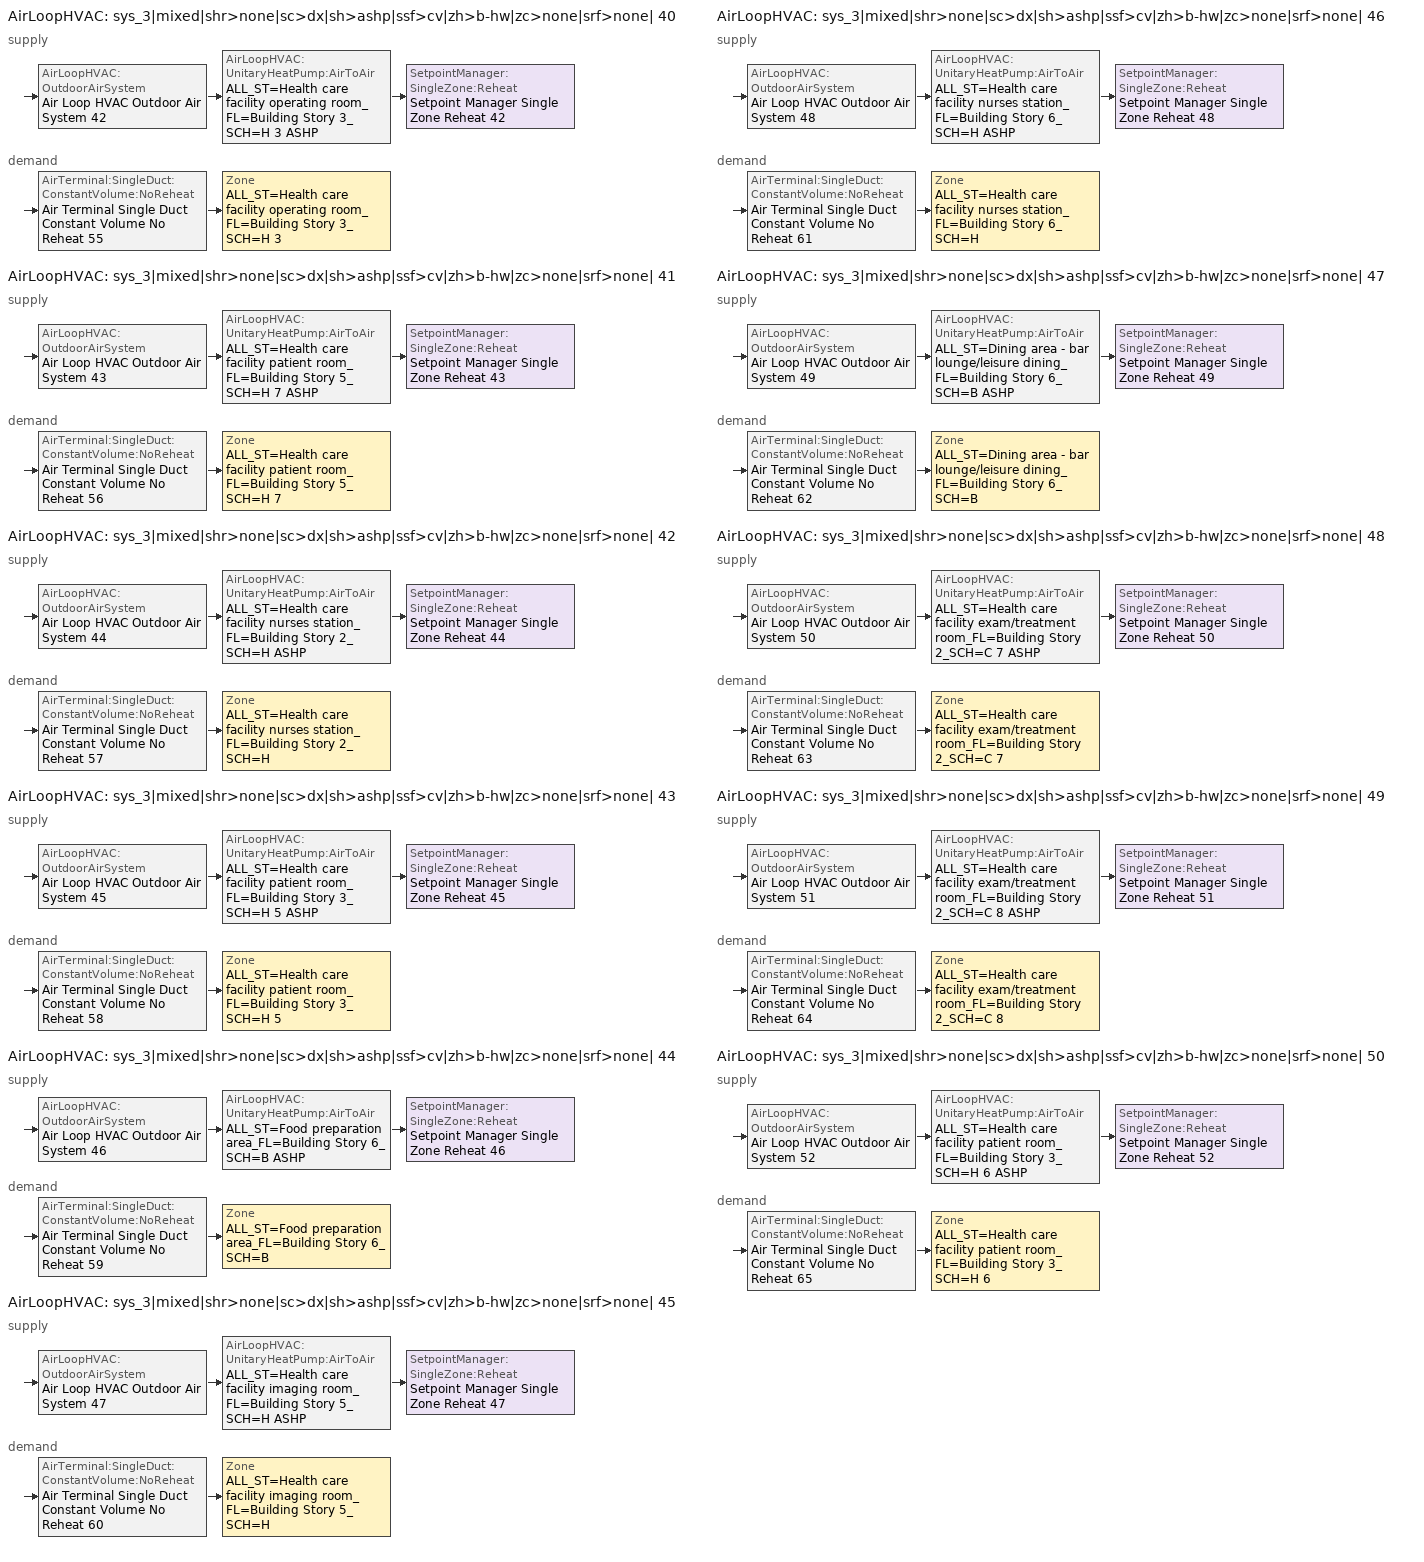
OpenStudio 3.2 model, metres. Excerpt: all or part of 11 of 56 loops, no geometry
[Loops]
AirLoopHVAC 'sys_3|mixed|shr>none|sc>dx|sh>ashp|ssf>cv|zh>b-hw|zc>none|srf>none| 40'
 supply: AirLoopHVAC:OutdoorAirSystem 'Air Loop HVAC Outdoor Air System 42' > AirLoopHVAC:UnitaryHeatPump:AirToAir 'ALL_ST=Health care facility operating room_FL=Building Story 3_SCH=H 3 ASHP' > SetpointManager:SingleZone:Reheat 'Setpoint Manager Single Zone Reheat 42'
 demand: AirTerminal:SingleDuct:ConstantVolume:NoReheat 'Air Terminal Single Duct Constant Volume No Reheat 55' > Zone 'ALL_ST=Health care facility operating room_FL=Building Story 3_SCH=H 3'
AirLoopHVAC 'sys_3|mixed|shr>none|sc>dx|sh>ashp|ssf>cv|zh>b-hw|zc>none|srf>none| 41'
 supply: AirLoopHVAC:OutdoorAirSystem 'Air Loop HVAC Outdoor Air System 43' > AirLoopHVAC:UnitaryHeatPump:AirToAir 'ALL_ST=Health care facility patient room_FL=Building Story 5_SCH=H 7 ASHP' > SetpointManager:SingleZone:Reheat 'Setpoint Manager Single Zone Reheat 43'
 demand: AirTerminal:SingleDuct:ConstantVolume:NoReheat 'Air Terminal Single Duct Constant Volume No Reheat 56' > Zone 'ALL_ST=Health care facility patient room_FL=Building Story 5_SCH=H 7'
AirLoopHVAC 'sys_3|mixed|shr>none|sc>dx|sh>ashp|ssf>cv|zh>b-hw|zc>none|srf>none| 42'
 supply: AirLoopHVAC:OutdoorAirSystem 'Air Loop HVAC Outdoor Air System 44' > AirLoopHVAC:UnitaryHeatPump:AirToAir 'ALL_ST=Health care facility nurses station_FL=Building Story 2_SCH=H ASHP' > SetpointManager:SingleZone:Reheat 'Setpoint Manager Single Zone Reheat 44'
 demand: AirTerminal:SingleDuct:ConstantVolume:NoReheat 'Air Terminal Single Duct Constant Volume No Reheat 57' > Zone 'ALL_ST=Health care facility nurses station_FL=Building Story 2_SCH=H'
AirLoopHVAC 'sys_3|mixed|shr>none|sc>dx|sh>ashp|ssf>cv|zh>b-hw|zc>none|srf>none| 43'
 supply: AirLoopHVAC:OutdoorAirSystem 'Air Loop HVAC Outdoor Air System 45' > AirLoopHVAC:UnitaryHeatPump:AirToAir 'ALL_ST=Health care facility patient room_FL=Building Story 3_SCH=H 5 ASHP' > SetpointManager:SingleZone:Reheat 'Setpoint Manager Single Zone Reheat 45'
 demand: AirTerminal:SingleDuct:ConstantVolume:NoReheat 'Air Terminal Single Duct Constant Volume No Reheat 58' > Zone 'ALL_ST=Health care facility patient room_FL=Building Story 3_SCH=H 5'
AirLoopHVAC 'sys_3|mixed|shr>none|sc>dx|sh>ashp|ssf>cv|zh>b-hw|zc>none|srf>none| 44'
 supply: AirLoopHVAC:OutdoorAirSystem 'Air Loop HVAC Outdoor Air System 46' > AirLoopHVAC:UnitaryHeatPump:AirToAir 'ALL_ST=Food preparation area_FL=Building Story 6_SCH=B ASHP' > SetpointManager:SingleZone:Reheat 'Setpoint Manager Single Zone Reheat 46'
 demand: AirTerminal:SingleDuct:ConstantVolume:NoReheat 'Air Terminal Single Duct Constant Volume No Reheat 59' > Zone 'ALL_ST=Food preparation area_FL=Building Story 6_SCH=B'
AirLoopHVAC 'sys_3|mixed|shr>none|sc>dx|sh>ashp|ssf>cv|zh>b-hw|zc>none|srf>none| 45'
 supply: AirLoopHVAC:OutdoorAirSystem 'Air Loop HVAC Outdoor Air System 47' > AirLoopHVAC:UnitaryHeatPump:AirToAir 'ALL_ST=Health care facility imaging room_FL=Building Story 5_SCH=H ASHP' > SetpointManager:SingleZone:Reheat 'Setpoint Manager Single Zone Reheat 47'
 demand: AirTerminal:SingleDuct:ConstantVolume:NoReheat 'Air Terminal Single Duct Constant Volume No Reheat 60' > Zone 'ALL_ST=Health care facility imaging room_FL=Building Story 5_SCH=H'
AirLoopHVAC 'sys_3|mixed|shr>none|sc>dx|sh>ashp|ssf>cv|zh>b-hw|zc>none|srf>none| 46'
 supply: AirLoopHVAC:OutdoorAirSystem 'Air Loop HVAC Outdoor Air System 48' > AirLoopHVAC:UnitaryHeatPump:AirToAir 'ALL_ST=Health care facility nurses station_FL=Building Story 6_SCH=H ASHP' > SetpointManager:SingleZone:Reheat 'Setpoint Manager Single Zone Reheat 48'
 demand: AirTerminal:SingleDuct:ConstantVolume:NoReheat 'Air Terminal Single Duct Constant Volume No Reheat 61' > Zone 'ALL_ST=Health care facility nurses station_FL=Building Story 6_SCH=H'
AirLoopHVAC 'sys_3|mixed|shr>none|sc>dx|sh>ashp|ssf>cv|zh>b-hw|zc>none|srf>none| 47'
 supply: AirLoopHVAC:OutdoorAirSystem 'Air Loop HVAC Outdoor Air System 49' > AirLoopHVAC:UnitaryHeatPump:AirToAir 'ALL_ST=Dining area - bar lounge/leisure dining_FL=Building Story 6_SCH=B ASHP' > SetpointManager:SingleZone:Reheat 'Setpoint Manager Single Zone Reheat 49'
 demand: AirTerminal:SingleDuct:ConstantVolume:NoReheat 'Air Terminal Single Duct Constant Volume No Reheat 62' > Zone 'ALL_ST=Dining area - bar lounge/leisure dining_FL=Building Story 6_SCH=B'
AirLoopHVAC 'sys_3|mixed|shr>none|sc>dx|sh>ashp|ssf>cv|zh>b-hw|zc>none|srf>none| 48'
 supply: AirLoopHVAC:OutdoorAirSystem 'Air Loop HVAC Outdoor Air System 50' > AirLoopHVAC:UnitaryHeatPump:AirToAir 'ALL_ST=Health care facility exam/treatment room_FL=Building Story 2_SCH=C 7 ASHP' > SetpointManager:SingleZone:Reheat 'Setpoint Manager Single Zone Reheat 50'
 demand: AirTerminal:SingleDuct:ConstantVolume:NoReheat 'Air Terminal Single Duct Constant Volume No Reheat 63' > Zone 'ALL_ST=Health care facility exam/treatment room_FL=Building Story 2_SCH=C 7'
AirLoopHVAC 'sys_3|mixed|shr>none|sc>dx|sh>ashp|ssf>cv|zh>b-hw|zc>none|srf>none| 49'
 supply: AirLoopHVAC:OutdoorAirSystem 'Air Loop HVAC Outdoor Air System 51' > AirLoopHVAC:UnitaryHeatPump:AirToAir 'ALL_ST=Health care facility exam/treatment room_FL=Building Story 2_SCH=C 8 ASHP' > SetpointManager:SingleZone:Reheat 'Setpoint Manager Single Zone Reheat 51'
 demand: AirTerminal:SingleDuct:ConstantVolume:NoReheat 'Air Terminal Single Duct Constant Volume No Reheat 64' > Zone 'ALL_ST=Health care facility exam/treatment room_FL=Building Story 2_SCH=C 8'
AirLoopHVAC 'sys_3|mixed|shr>none|sc>dx|sh>ashp|ssf>cv|zh>b-hw|zc>none|srf>none| 50'
 supply: AirLoopHVAC:OutdoorAirSystem 'Air Loop HVAC Outdoor Air System 52' > AirLoopHVAC:UnitaryHeatPump:AirToAir 'ALL_ST=Health care facility patient room_FL=Building Story 3_SCH=H 6 ASHP' > SetpointManager:SingleZone:Reheat 'Setpoint Manager Single Zone Reheat 52'
 demand: AirTerminal:SingleDuct:ConstantVolume:NoReheat 'Air Terminal Single Duct Constant Volume No Reheat 65' > Zone 'ALL_ST=Health care facility patient room_FL=Building Story 3_SCH=H 6'
[Sizing:Zone] Zone Cooling Design Supply Air Temperature Input Method=TemperatureDifference; Zone Cooling Design Supply Air Temperature {C}=14; Zone Cooling Design Supply Air Temperature Difference {deltaC}=11; Zone Heating Design Supply Air Temperature Input Method=TemperatureDifference; Zone Heating Design Supply Air Temperature {C}=40; Zone Heating Design Supply Air Temperature Difference {deltaC}=21; Zone Cooling Design Supply Air Humidity Ratio {kg-H2O/kg-air}=0.0085; Zone Heating Design Supply Air Humidity Ratio {kg-H2O/kg-air}=0.008; Zone Heating Sizing Factor=1.3; Zone Cooling Sizing Factor=1; Cooling Design Air Flow Method=DesignDay; Heating Design Air Flow Method=DesignDay; Account for Dedicated Outdoor Air System=No; Dedicated Outdoor Air System Control Strategy=NeutralSupplyAir; Dedicated Outdoor Air Low Setpoint Temperature for Design {C}=autosize; Dedicated Outdoor Air High Setpoint Temperature for Design {C}=autosize
ALL_ST=Health care facility operating room_FL=Building Story 3_SCH=H 3; ALL_ST=Health care facility patient room_FL=Building Story 5_SCH=H 7; ALL_ST=Health care facility nurses station_FL=Building Story 2_SCH=H; ALL_ST=Health care facility patient room_FL=Building Story 3_SCH=H 5; ALL_ST=Food preparation area_FL=Building Story 6_SCH=B; ALL_ST=Health care facility imaging room_FL=Building Story 5_SCH=H; ALL_ST=Health care facility nurses station_FL=Building Story 6_SCH=H; ALL_ST=Dining area - bar lounge/leisure dining_FL=Building Story 6_SCH=B; ALL_ST=Health care facility exam/treatment room_FL=Building Story 2_SCH=C 7; ALL_ST=Health care facility exam/treatment room_FL=Building Story 2_SCH=C 8; ALL_ST=Health care facility patient room_FL=Building Story 3_SCH=H 6
[Zone equipment]
ALL_ST=Health care facility operating room_FL=Building Story 3_SCH=H 3: Zone HVAC Baseboard Convective Water 55, Air Terminal Single Duct Constant Volume No Reheat 55
ALL_ST=Health care facility patient room_FL=Building Story 5_SCH=H 7: Zone HVAC Baseboard Convective Water 56, Air Terminal Single Duct Constant Volume No Reheat 56
ALL_ST=Health care facility nurses station_FL=Building Story 2_SCH=H: Zone HVAC Baseboard Convective Water 57, Air Terminal Single Duct Constant Volume No Reheat 57
ALL_ST=Health care facility patient room_FL=Building Story 3_SCH=H 5: Zone HVAC Baseboard Convective Water 58, Air Terminal Single Duct Constant Volume No Reheat 58
ALL_ST=Food preparation area_FL=Building Story 6_SCH=B: Zone HVAC Baseboard Convective Water 59, Air Terminal Single Duct Constant Volume No Reheat 59
ALL_ST=Health care facility imaging room_FL=Building Story 5_SCH=H: Zone HVAC Baseboard Convective Water 60, Air Terminal Single Duct Constant Volume No Reheat 60
ALL_ST=Health care facility nurses station_FL=Building Story 6_SCH=H: Zone HVAC Baseboard Convective Water 61, Air Terminal Single Duct Constant Volume No Reheat 61
ALL_ST=Dining area - bar lounge/leisure dining_FL=Building Story 6_SCH=B: Zone HVAC Baseboard Convective Water 62, Air Terminal Single Duct Constant Volume No Reheat 62
ALL_ST=Health care facility exam/treatment room_FL=Building Story 2_SCH=C 7: Zone HVAC Baseboard Convective Water 63, Air Terminal Single Duct Constant Volume No Reheat 63
ALL_ST=Health care facility exam/treatment room_FL=Building Story 2_SCH=C 8: Zone HVAC Baseboard Convective Water 64, Air Terminal Single Duct Constant Volume No Reheat 64
ALL_ST=Health care facility patient room_FL=Building Story 3_SCH=H 6: Zone HVAC Baseboard Convective Water 65, Air Terminal Single Duct Constant Volume No Reheat 65
[AirLoopHVAC] Design Supply Air Flow Rate {m3/s}=autosize; Design Return Air Flow Fraction of Supply Air Flow=1
Name | Availability Schedule
sys_3|mixed|shr>none|sc>dx|sh>ashp|ssf>cv|zh>b-hw|zc>none|srf>none| 40 | sys_3|mixed|shr>none|sc>dx|sh>ashp|ssf>cv|zh>b-hw|zc>none|srf>none| 40 Occ Sch
sys_3|mixed|shr>none|sc>dx|sh>ashp|ssf>cv|zh>b-hw|zc>none|srf>none| 41 | sys_3|mixed|shr>none|sc>dx|sh>ashp|ssf>cv|zh>b-hw|zc>none|srf>none| 41 Occ Sch
sys_3|mixed|shr>none|sc>dx|sh>ashp|ssf>cv|zh>b-hw|zc>none|srf>none| 42 | sys_3|mixed|shr>none|sc>dx|sh>ashp|ssf>cv|zh>b-hw|zc>none|srf>none| 42 Occ Sch
sys_3|mixed|shr>none|sc>dx|sh>ashp|ssf>cv|zh>b-hw|zc>none|srf>none| 43 | sys_3|mixed|shr>none|sc>dx|sh>ashp|ssf>cv|zh>b-hw|zc>none|srf>none| 43 Occ Sch
sys_3|mixed|shr>none|sc>dx|sh>ashp|ssf>cv|zh>b-hw|zc>none|srf>none| 44 | sys_3|mixed|shr>none|sc>dx|sh>ashp|ssf>cv|zh>b-hw|zc>none|srf>none| 44 Occ Sch
sys_3|mixed|shr>none|sc>dx|sh>ashp|ssf>cv|zh>b-hw|zc>none|srf>none| 45 | sys_3|mixed|shr>none|sc>dx|sh>ashp|ssf>cv|zh>b-hw|zc>none|srf>none| 45 Occ Sch
sys_3|mixed|shr>none|sc>dx|sh>ashp|ssf>cv|zh>b-hw|zc>none|srf>none| 46 | sys_3|mixed|shr>none|sc>dx|sh>ashp|ssf>cv|zh>b-hw|zc>none|srf>none| 46 Occ Sch
sys_3|mixed|shr>none|sc>dx|sh>ashp|ssf>cv|zh>b-hw|zc>none|srf>none| 47 | sys_3|mixed|shr>none|sc>dx|sh>ashp|ssf>cv|zh>b-hw|zc>none|srf>none| 47 Occ Sch
sys_3|mixed|shr>none|sc>dx|sh>ashp|ssf>cv|zh>b-hw|zc>none|srf>none| 48 | sys_3|mixed|shr>none|sc>dx|sh>ashp|ssf>cv|zh>b-hw|zc>none|srf>none| 48 Occ Sch
sys_3|mixed|shr>none|sc>dx|sh>ashp|ssf>cv|zh>b-hw|zc>none|srf>none| 49 | sys_3|mixed|shr>none|sc>dx|sh>ashp|ssf>cv|zh>b-hw|zc>none|srf>none| 49 Occ Sch
sys_3|mixed|shr>none|sc>dx|sh>ashp|ssf>cv|zh>b-hw|zc>none|srf>none| 50 | sys_3|mixed|shr>none|sc>dx|sh>ashp|ssf>cv|zh>b-hw|zc>none|srf>none| 50 Occ Sch
[Sizing:System] Type of Load to Size On=Sensible; Design Outdoor Air Flow Rate {m3/s}=Autosize; Central Heating Maximum System Air Flow Ratio=1; Preheat Design Temperature {C}=7; Preheat Design Humidity Ratio {kg-H2O/kg-Air}=0.008; Precool Design Temperature {C}=13; Precool Design Humidity Ratio {kg-H2O/kg-Air}=0.008; Central Cooling Design Supply Air Temperature {C}=13; Central Heating Design Supply Air Temperature {C}=43; Sizing Option=NonCoincident; 100% Outdoor Air in Cooling=No; 100% Outdoor Air in Heating=No; Central Cooling Design Supply Air Humidity Ratio {kg-H2O/kg-Air}=0.0085; Central Heating Design Supply Air Humidity Ratio {kg-H2O/kg-Air}=0.008; Cooling Design Air Flow Method=DesignDay; Cooling Design Air Flow Rate {m3/s}=0; Heating Design Air Flow Method=DesignDay; Heating Design Air Flow Rate {m3/s}=0; System Outdoor Air Method=ZoneSum; Zone Maximum Outdoor Air Fraction=1; Cooling Supply Air Flow Rate Per Floor Area {m3/s-m2}=0.00996765; Cooling Fraction of Autosized Cooling Supply Air Flow Rate=1; Cooling Supply Air Flow Rate Per Unit Cooling Capacity {m3/s-W}=3.94755e-05; Heating Supply Air Flow Rate Per Floor Area {m3/s-m2}=0.00996765; Heating Fraction of Autosized Heating Supply Air Flow Rate=1; Heating Fraction of Autosized Cooling Supply Air Flow Rate=1; Heating Supply Air Flow Rate Per Unit Heating Capacity {m3/s-W}=3.15882e-05; Cooling Design Capacity Method=CoolingDesignCapacity; Cooling Design Capacity {W}=autosize; Cooling Design Capacity Per Floor Area {W/m2}=234.7; Fraction of Autosized Cooling Design Capacity=1; Heating Design Capacity Method=HeatingDesignCapacity; Heating Design Capacity {W}=autosize; Heating Design Capacity Per Floor Area {W/m2}=157; Fraction of Autosized Heating Design Capacity=1; Central Cooling Capacity Control Method=OnOff
sys_3|mixed|shr>none|sc>dx|sh>ashp|ssf>cv|zh>b-hw|zc>none|srf>none| 40; sys_3|mixed|shr>none|sc>dx|sh>ashp|ssf>cv|zh>b-hw|zc>none|srf>none| 41; sys_3|mixed|shr>none|sc>dx|sh>ashp|ssf>cv|zh>b-hw|zc>none|srf>none| 42; sys_3|mixed|shr>none|sc>dx|sh>ashp|ssf>cv|zh>b-hw|zc>none|srf>none| 43; sys_3|mixed|shr>none|sc>dx|sh>ashp|ssf>cv|zh>b-hw|zc>none|srf>none| 44; sys_3|mixed|shr>none|sc>dx|sh>ashp|ssf>cv|zh>b-hw|zc>none|srf>none| 45; sys_3|mixed|shr>none|sc>dx|sh>ashp|ssf>cv|zh>b-hw|zc>none|srf>none| 46; sys_3|mixed|shr>none|sc>dx|sh>ashp|ssf>cv|zh>b-hw|zc>none|srf>none| 47; sys_3|mixed|shr>none|sc>dx|sh>ashp|ssf>cv|zh>b-hw|zc>none|srf>none| 48; sys_3|mixed|shr>none|sc>dx|sh>ashp|ssf>cv|zh>b-hw|zc>none|srf>none| 49; sys_3|mixed|shr>none|sc>dx|sh>ashp|ssf>cv|zh>b-hw|zc>none|srf>none| 50
[Fan:OnOff] Availability Schedule=Always On Discrete; Fan Total Efficiency=0.39975; Maximum Flow Rate {m3/s}=autosize; Motor Efficiency=0.615; Motor In Airstream Fraction=1
Name | Pressure Rise {Pa} | Fan Power Ratio Function of Speed Ratio Curve | Fan Efficiency Ratio Function of Speed Ratio Curve
Fan On Off 42 | 622.722 | Fan On Off Power Curve 41 | Fan On Off Efficiency Curve 41
Fan On Off 43 | 622.722 | Fan On Off Power Curve 42 | Fan On Off Efficiency Curve 42
Fan On Off 44 | 1110.94 | Fan On Off Power Curve 43 | Fan On Off Efficiency Curve 43
Fan On Off 45 | 622.722 | Fan On Off Power Curve 44 | Fan On Off Efficiency Curve 44
Fan On Off 46 | 1110.94 | Fan On Off Power Curve 45 | Fan On Off Efficiency Curve 45
Fan On Off 47 | 622.722 | Fan On Off Power Curve 46 | Fan On Off Efficiency Curve 46
Fan On Off 48 | 1110.94 | Fan On Off Power Curve 47 | Fan On Off Efficiency Curve 47
Fan On Off 49 | 1018.77 | Fan On Off Power Curve 48 | Fan On Off Efficiency Curve 48
Fan On Off 50 | 622.722 | Fan On Off Power Curve 49 | Fan On Off Efficiency Curve 49
Fan On Off 51 | 622.722 | Fan On Off Power Curve 50 | Fan On Off Efficiency Curve 50
Fan On Off 52 | 622.722 | Fan On Off Power Curve 51 | Fan On Off Efficiency Curve 51
[Coil:Cooling:DX:SingleSpeed] Availability Schedule=Always On Discrete; Rated Total Cooling Capacity {W}=autosize; Rated Sensible Heat Ratio=autosize; Rated Air Flow Rate {m3/s}=autosize; Rated Evaporator Fan Power Per Volume Flow Rate {W/(m3/s)}=773.3; Total Cooling Capacity Function of Temperature Curve=DXCOOL-NECB2011-REF-CAPFT; Total Cooling Capacity Function of Flow Fraction Curve=DXCOOL-NECB2011-REF-CAPFFLOW; Energy Input Ratio Function of Temperature Curve=DXCOOL-NECB2011-REF-COOLEIRFT; Energy Input Ratio Function of Flow Fraction Curve=DXCOOL-NECB2011-REF-COOLEIRFFLOW; Part Load Fraction Correlation Curve=DXCOOL-NECB2011-REF-COOLPLFFPLR; Minimum Outdoor Dry-Bulb Temperature for Compressor Operation {C}=-25; Condenser Type=AirCooled; Evaporative Condenser Effectiveness=0; Evaporative Condenser Air Flow Rate {m3/s}=Autosize; Evaporative Condenser Pump Rated Power Consumption {W}=Autosize; Crankcase Heater Capacity {W}=0; Maximum Outdoor Dry-Bulb Temperature for Crankcase Heater Operation {C}=0; Basin Heater Capacity {W/K}=0; Basin Heater Setpoint Temperature {C}=10
Name | Rated COP {W/W}
CoilCoolingDXSingleSpeed_dx 41 39kBtu/hr 10.0EER; CoilCoolingDXSingleSpeed_dx 42 16kBtu/hr 10.0EER; CoilCoolingDXSingleSpeed_dx 44 4kBtu/hr 10.0EER; CoilCoolingDXSingleSpeed_dx 49 29kBtu/hr 10.0EER; CoilCoolingDXSingleSpeed_dx 50 12kBtu/hr 10.0EER; CoilCoolingDXSingleSpeed_dx 51 11kBtu/hr 10.0EER | 3.46588
CoilCoolingDXSingleSpeed_dx 43 319kBtu/hr 9.3EER; CoilCoolingDXSingleSpeed_dx 47 273kBtu/hr 9.3EER; CoilCoolingDXSingleSpeed_dx 48 600kBtu/hr 9.3EER | 3.23281
CoilCoolingDXSingleSpeed_dx 45 225kBtu/hr 10.4EER | 3.59906
CoilCoolingDXSingleSpeed_dx 46 70kBtu/hr 10.8EER | 3.73224
[Coil:Heating:DX:SingleSpeed] Availability Schedule=Always On Discrete; Rated Air Flow Rate {m3/s}=Autosize; Rated Supply Fan Power Per Volume Flow Rate {W/(m3/s)}=773.3; Total Heating Capacity Function of Temperature Curve=DXHEAT-NECB2011-REF-CAPFT; Total Heating Capacity Function of Flow Fraction Curve=DXHEAT-NECB2011-REF-CAPFFLOW; Energy Input Ratio Function of Temperature Curve=DXHEAT-NECB2011-REF-EIRFT; Energy Input Ratio Function of Flow Fraction Curve=DXHEAT-NECB2011-REF-EIRFFLOW; Part Load Fraction Correlation Curve=DXHEAT-NECB2011-REF-PLFFPLR; Minimum Outdoor Dry-Bulb Temperature for Compressor Operation {C}=-10; Defrost Strategy=Resistive; Defrost Control=Timed; Defrost Time Period Fraction=0.166667; Resistive Defrost Heater Capacity {W}=2000
Name | Rated Total Heating Capacity {W} | Rated COP {W/W}
CoilHeatingDXSingleSpeed_dx 41 28 Clg kBtu/hr 3.1COPH | 8293.69 | 3.30518
CoilHeatingDXSingleSpeed_dx 42 11 Clg kBtu/hr 3.1COPH | 3332.06 | 3.29742
CoilHeatingDXSingleSpeed_dx 43 231 Clg kBtu/hr 3.2COPH | 67741.8 | 3.50787
CoilHeatingDXSingleSpeed_dx 44 3 Clg kBtu/hr 3.1COPH | 863.17 | 3.29355
CoilHeatingDXSingleSpeed_dx 45 163 Clg kBtu/hr 3.2COPH | 47695.2 | 3.47547
CoilHeatingDXSingleSpeed_dx 46 51 Clg kBtu/hr 3.1COPH | 14855.7 | 3.31546
CoilHeatingDXSingleSpeed_dx 47 198 Clg kBtu/hr 3.2COPH | 58055.9 | 3.49222
CoilHeatingDXSingleSpeed_dx 48 434 Clg kBtu/hr 3.2COPH | 127334 | 3.60417
CoilHeatingDXSingleSpeed_dx 49 21 Clg kBtu/hr 3.1COPH | 6172.78 | 3.30186
CoilHeatingDXSingleSpeed_dx 50 9 Clg kBtu/hr 3.1COPH | 2633.95 | 3.29632
CoilHeatingDXSingleSpeed_dx 51 8 Clg kBtu/hr 3.1COPH | 2375.11 | 3.29592
[Controller:OutdoorAir] Minimum Outdoor Air Flow Rate {m3/s}=autosize; Maximum Outdoor Air Flow Rate {m3/s}=Autosize; Economizer Control Action Type=ModulateFlow; Lockout Type=NoLockout; Minimum Limit Type=FixedMinimum; High Humidity Control=No; Heat Recovery Bypass Control Type=BypassWhenWithinEconomizerLimits
Name | Economizer Control Type | Economizer Maximum Limit Dry-Bulb Temperature {C} | Economizer Maximum Limit Enthalpy {J/kg} | Economizer Minimum Limit Dry-Bulb Temperature {C} | Minimum Outdoor Air Schedule | Controller Mechanical Ventilation
Controller Outdoor Air 42 | NoEconomizer | 28 | 64000 | -100 | sys_3|mixed|shr>none|sc>dx|sh>ashp|ssf>cv|zh>b-hw|zc>none|srf>none| 40 Occ Sch | Controller Mechanical Ventilation 42
Controller Outdoor Air 43 | NoEconomizer | 28 | 64000 | -100 | sys_3|mixed|shr>none|sc>dx|sh>ashp|ssf>cv|zh>b-hw|zc>none|srf>none| 41 Occ Sch | Controller Mechanical Ventilation 43
Controller Outdoor Air 44 | DifferentialEnthalpy |  |  |  | sys_3|mixed|shr>none|sc>dx|sh>ashp|ssf>cv|zh>b-hw|zc>none|srf>none| 42 Occ Sch | Controller Mechanical Ventilation 44
Controller Outdoor Air 45 | NoEconomizer | 28 | 64000 | -100 | sys_3|mixed|shr>none|sc>dx|sh>ashp|ssf>cv|zh>b-hw|zc>none|srf>none| 43 Occ Sch | Controller Mechanical Ventilation 45
Controller Outdoor Air 46 | DifferentialEnthalpy |  |  |  | sys_3|mixed|shr>none|sc>dx|sh>ashp|ssf>cv|zh>b-hw|zc>none|srf>none| 44 Occ Sch | Controller Mechanical Ventilation 46
Controller Outdoor Air 47 | DifferentialEnthalpy |  |  |  | sys_3|mixed|shr>none|sc>dx|sh>ashp|ssf>cv|zh>b-hw|zc>none|srf>none| 45 Occ Sch | Controller Mechanical Ventilation 47
Controller Outdoor Air 48 | DifferentialEnthalpy |  |  |  | sys_3|mixed|shr>none|sc>dx|sh>ashp|ssf>cv|zh>b-hw|zc>none|srf>none| 46 Occ Sch | Controller Mechanical Ventilation 48
Controller Outdoor Air 49 | DifferentialEnthalpy |  |  |  | sys_3|mixed|shr>none|sc>dx|sh>ashp|ssf>cv|zh>b-hw|zc>none|srf>none| 47 Occ Sch | Controller Mechanical Ventilation 49
Controller Outdoor Air 50 | NoEconomizer | 28 | 64000 | -100 | sys_3|mixed|shr>none|sc>dx|sh>ashp|ssf>cv|zh>b-hw|zc>none|srf>none| 48 Occ Sch | Controller Mechanical Ventilation 50
Controller Outdoor Air 51 | NoEconomizer | 28 | 64000 | -100 | sys_3|mixed|shr>none|sc>dx|sh>ashp|ssf>cv|zh>b-hw|zc>none|srf>none| 49 Occ Sch | Controller Mechanical Ventilation 51
Controller Outdoor Air 52 | NoEconomizer | 28 | 64000 | -100 | sys_3|mixed|shr>none|sc>dx|sh>ashp|ssf>cv|zh>b-hw|zc>none|srf>none| 50 Occ Sch | Controller Mechanical Ventilation 52
[Controller:MechanicalVentilation] Availability Schedule=Always On Discrete; System Outdoor Air Method=ZoneSum
Controller Mechanical Ventilation 42; Controller Mechanical Ventilation 43; Controller Mechanical Ventilation 44; Controller Mechanical Ventilation 45; Controller Mechanical Ventilation 46; Controller Mechanical Ventilation 47; Controller Mechanical Ventilation 48; Controller Mechanical Ventilation 49; Controller Mechanical Ventilation 50; Controller Mechanical Ventilation 51; Controller Mechanical Ventilation 52
[AirLoopHVAC:OutdoorAirSystem]
Name | Controller
Air Loop HVAC Outdoor Air System 42 | Controller Outdoor Air 42
Air Loop HVAC Outdoor Air System 43 | Controller Outdoor Air 43
Air Loop HVAC Outdoor Air System 44 | Controller Outdoor Air 44
Air Loop HVAC Outdoor Air System 45 | Controller Outdoor Air 45
Air Loop HVAC Outdoor Air System 46 | Controller Outdoor Air 46
Air Loop HVAC Outdoor Air System 47 | Controller Outdoor Air 47
Air Loop HVAC Outdoor Air System 48 | Controller Outdoor Air 48
Air Loop HVAC Outdoor Air System 49 | Controller Outdoor Air 49
Air Loop HVAC Outdoor Air System 50 | Controller Outdoor Air 50
Air Loop HVAC Outdoor Air System 51 | Controller Outdoor Air 51
Air Loop HVAC Outdoor Air System 52 | Controller Outdoor Air 52
[Coil:Heating:Gas] Availability Schedule=Always On Discrete; Nominal Capacity {W}=AutoSize; Parasitic Electric Load {W}=0; Part Load Fraction Correlation Curve=FURNACE-EFFPLR-NECB2011; Parasitic Gas Load {W}=0
Name | Gas Burner Efficiency
Coil Heating Gas 42; Coil Heating Gas 43; Coil Heating Gas 45; Coil Heating Gas 50; Coil Heating Gas 51; Coil Heating Gas 52 | 0.924
Coil Heating Gas 44; Coil Heating Gas 46; Coil Heating Gas 47; Coil Heating Gas 48; Coil Heating Gas 49 | 0.81
[AirLoopHVAC:UnitaryHeatPump:AirToAir] Availability Schedule=Always On Discrete; Supply Air Flow Rate During Cooling Operation {m3/s}=Autosize; Supply Air Flow Rate During Heating Operation {m3/s}=Autosize; Maximum Supply Air Temperature from Supplemental Heater {C}=Autosize
Name | Controlling Zone or Thermostat Location | Supply Air Fan | Heating Coil | Cooling Coil | Supplemental Heating Coil | Supply Air Fan Operating Mode Schedule
ALL_ST=Health care facility operating room_FL=Building Story 3_SCH=H 3 ASHP | ALL_ST=Health care facility operating room_FL=Building Story 3_SCH=H 3 | Fan On Off 42 | CoilHeatingDXSingleSpeed_dx 41 28 Clg kBtu/hr 3.1COPH | CoilCoolingDXSingleSpeed_dx 41 39kBtu/hr 10.0EER | Coil Heating Gas 42 | sys_3|mixed|shr>none|sc>dx|sh>ashp|ssf>cv|zh>b-hw|zc>none|srf>none| 40 Occ Sch
ALL_ST=Health care facility patient room_FL=Building Story 5_SCH=H 7 ASHP | ALL_ST=Health care facility patient room_FL=Building Story 5_SCH=H 7 | Fan On Off 43 | CoilHeatingDXSingleSpeed_dx 42 11 Clg kBtu/hr 3.1COPH | CoilCoolingDXSingleSpeed_dx 42 16kBtu/hr 10.0EER | Coil Heating Gas 43 | sys_3|mixed|shr>none|sc>dx|sh>ashp|ssf>cv|zh>b-hw|zc>none|srf>none| 41 Occ Sch
ALL_ST=Health care facility nurses station_FL=Building Story 2_SCH=H ASHP | ALL_ST=Health care facility nurses station_FL=Building Story 2_SCH=H | Fan On Off 44 | CoilHeatingDXSingleSpeed_dx 43 231 Clg kBtu/hr 3.2COPH | CoilCoolingDXSingleSpeed_dx 43 319kBtu/hr 9.3EER | Coil Heating Gas 44 | sys_3|mixed|shr>none|sc>dx|sh>ashp|ssf>cv|zh>b-hw|zc>none|srf>none| 42 Occ Sch
ALL_ST=Health care facility patient room_FL=Building Story 3_SCH=H 5 ASHP | ALL_ST=Health care facility patient room_FL=Building Story 3_SCH=H 5 | Fan On Off 45 | CoilHeatingDXSingleSpeed_dx 44 3 Clg kBtu/hr 3.1COPH | CoilCoolingDXSingleSpeed_dx 44 4kBtu/hr 10.0EER | Coil Heating Gas 45 | sys_3|mixed|shr>none|sc>dx|sh>ashp|ssf>cv|zh>b-hw|zc>none|srf>none| 43 Occ Sch
ALL_ST=Food preparation area_FL=Building Story 6_SCH=B ASHP | ALL_ST=Food preparation area_FL=Building Story 6_SCH=B | Fan On Off 46 | CoilHeatingDXSingleSpeed_dx 45 163 Clg kBtu/hr 3.2COPH | CoilCoolingDXSingleSpeed_dx 45 225kBtu/hr 10.4EER | Coil Heating Gas 46 | sys_3|mixed|shr>none|sc>dx|sh>ashp|ssf>cv|zh>b-hw|zc>none|srf>none| 44 Occ Sch
ALL_ST=Health care facility imaging room_FL=Building Story 5_SCH=H ASHP | ALL_ST=Health care facility imaging room_FL=Building Story 5_SCH=H | Fan On Off 47 | CoilHeatingDXSingleSpeed_dx 46 51 Clg kBtu/hr 3.1COPH | CoilCoolingDXSingleSpeed_dx 46 70kBtu/hr 10.8EER | Coil Heating Gas 47 | sys_3|mixed|shr>none|sc>dx|sh>ashp|ssf>cv|zh>b-hw|zc>none|srf>none| 45 Occ Sch
ALL_ST=Health care facility nurses station_FL=Building Story 6_SCH=H ASHP | ALL_ST=Health care facility nurses station_FL=Building Story 6_SCH=H | Fan On Off 48 | CoilHeatingDXSingleSpeed_dx 47 198 Clg kBtu/hr 3.2COPH | CoilCoolingDXSingleSpeed_dx 47 273kBtu/hr 9.3EER | Coil Heating Gas 48 | sys_3|mixed|shr>none|sc>dx|sh>ashp|ssf>cv|zh>b-hw|zc>none|srf>none| 46 Occ Sch
ALL_ST=Dining area - bar lounge/leisure dining_FL=Building Story 6_SCH=B ASHP | ALL_ST=Dining area - bar lounge/leisure dining_FL=Building Story 6_SCH=B | Fan On Off 49 | CoilHeatingDXSingleSpeed_dx 48 434 Clg kBtu/hr 3.2COPH | CoilCoolingDXSingleSpeed_dx 48 600kBtu/hr 9.3EER | Coil Heating Gas 49 | sys_3|mixed|shr>none|sc>dx|sh>ashp|ssf>cv|zh>b-hw|zc>none|srf>none| 47 Occ Sch
ALL_ST=Health care facility exam/treatment room_FL=Building Story 2_SCH=C 7 ASHP | ALL_ST=Health care facility exam/treatment room_FL=Building Story 2_SCH=C 7 | Fan On Off 50 | CoilHeatingDXSingleSpeed_dx 49 21 Clg kBtu/hr 3.1COPH | CoilCoolingDXSingleSpeed_dx 49 29kBtu/hr 10.0EER | Coil Heating Gas 50 | sys_3|mixed|shr>none|sc>dx|sh>ashp|ssf>cv|zh>b-hw|zc>none|srf>none| 48 Occ Sch
ALL_ST=Health care facility exam/treatment room_FL=Building Story 2_SCH=C 8 ASHP | ALL_ST=Health care facility exam/treatment room_FL=Building Story 2_SCH=C 8 | Fan On Off 51 | CoilHeatingDXSingleSpeed_dx 50 9 Clg kBtu/hr 3.1COPH | CoilCoolingDXSingleSpeed_dx 50 12kBtu/hr 10.0EER | Coil Heating Gas 51 | sys_3|mixed|shr>none|sc>dx|sh>ashp|ssf>cv|zh>b-hw|zc>none|srf>none| 49 Occ Sch
ALL_ST=Health care facility patient room_FL=Building Story 3_SCH=H 6 ASHP | ALL_ST=Health care facility patient room_FL=Building Story 3_SCH=H 6 | Fan On Off 52 | CoilHeatingDXSingleSpeed_dx 51 8 Clg kBtu/hr 3.1COPH | CoilCoolingDXSingleSpeed_dx 51 11kBtu/hr 10.0EER | Coil Heating Gas 52 | sys_3|mixed|shr>none|sc>dx|sh>ashp|ssf>cv|zh>b-hw|zc>none|srf>none| 50 Occ Sch
[SetpointManager:SingleZone:Reheat] Minimum Supply Air Temperature {C}=13; Maximum Supply Air Temperature {C}=43
Name | Control Zone
Setpoint Manager Single Zone Reheat 42 | ALL_ST=Health care facility operating room_FL=Building Story 3_SCH=H 3
Setpoint Manager Single Zone Reheat 43 | ALL_ST=Health care facility patient room_FL=Building Story 5_SCH=H 7
Setpoint Manager Single Zone Reheat 44 | ALL_ST=Health care facility nurses station_FL=Building Story 2_SCH=H
Setpoint Manager Single Zone Reheat 45 | ALL_ST=Health care facility patient room_FL=Building Story 3_SCH=H 5
Setpoint Manager Single Zone Reheat 46 | ALL_ST=Food preparation area_FL=Building Story 6_SCH=B
Setpoint Manager Single Zone Reheat 47 | ALL_ST=Health care facility imaging room_FL=Building Story 5_SCH=H
Setpoint Manager Single Zone Reheat 48 | ALL_ST=Health care facility nurses station_FL=Building Story 6_SCH=H
Setpoint Manager Single Zone Reheat 49 | ALL_ST=Dining area - bar lounge/leisure dining_FL=Building Story 6_SCH=B
Setpoint Manager Single Zone Reheat 50 | ALL_ST=Health care facility exam/treatment room_FL=Building Story 2_SCH=C 7
Setpoint Manager Single Zone Reheat 51 | ALL_ST=Health care facility exam/treatment room_FL=Building Story 2_SCH=C 8
Setpoint Manager Single Zone Reheat 52 | ALL_ST=Health care facility patient room_FL=Building Story 3_SCH=H 6
[AirTerminal:SingleDuct:ConstantVolume:NoReheat] Availability Schedule=Always On Discrete; Maximum Air Flow Rate {m3/s}=AutoSize
Air Terminal Single Duct Constant Volume No Reheat 55; Air Terminal Single Duct Constant Volume No Reheat 56; Air Terminal Single Duct Constant Volume No Reheat 57; Air Terminal Single Duct Constant Volume No Reheat 58; Air Terminal Single Duct Constant Volume No Reheat 59; Air Terminal Single Duct Constant Volume No Reheat 60; Air Terminal Single Duct Constant Volume No Reheat 61; Air Terminal Single Duct Constant Volume No Reheat 62; Air Terminal Single Duct Constant Volume No Reheat 63; Air Terminal Single Duct Constant Volume No Reheat 64; Air Terminal Single Duct Constant Volume No Reheat 65
[Schedule:Ruleset]
Name | Default Day Schedule | Summer Design Day Schedule | Winter Design Day Schedule
sys_3|mixed|shr>none|sc>dx|sh>ashp|ssf>cv|zh>b-hw|zc>none|srf>none| 40 Occ Sch | sys_3|mixed|shr>none|sc>dx|sh>ashp|ssf>cv|zh>b-hw|zc>none|srf>none| 40 Occ Sch Default | sys_3|mixed|shr>none|sc>dx|sh>ashp|ssf>cv|zh>b-hw|zc>none|srf>none| 40 Occ Sch Summer Design Day | sys_3|mixed|shr>none|sc>dx|sh>ashp|ssf>cv|zh>b-hw|zc>none|srf>none| 40 Occ Sch Winter Design Day
sys_3|mixed|shr>none|sc>dx|sh>ashp|ssf>cv|zh>b-hw|zc>none|srf>none| 41 Occ Sch | sys_3|mixed|shr>none|sc>dx|sh>ashp|ssf>cv|zh>b-hw|zc>none|srf>none| 41 Occ Sch Default | sys_3|mixed|shr>none|sc>dx|sh>ashp|ssf>cv|zh>b-hw|zc>none|srf>none| 41 Occ Sch Summer Design Day | sys_3|mixed|shr>none|sc>dx|sh>ashp|ssf>cv|zh>b-hw|zc>none|srf>none| 41 Occ Sch Winter Design Day
sys_3|mixed|shr>none|sc>dx|sh>ashp|ssf>cv|zh>b-hw|zc>none|srf>none| 42 Occ Sch | sys_3|mixed|shr>none|sc>dx|sh>ashp|ssf>cv|zh>b-hw|zc>none|srf>none| 42 Occ Sch Default | sys_3|mixed|shr>none|sc>dx|sh>ashp|ssf>cv|zh>b-hw|zc>none|srf>none| 42 Occ Sch Summer Design Day | sys_3|mixed|shr>none|sc>dx|sh>ashp|ssf>cv|zh>b-hw|zc>none|srf>none| 42 Occ Sch Winter Design Day
sys_3|mixed|shr>none|sc>dx|sh>ashp|ssf>cv|zh>b-hw|zc>none|srf>none| 43 Occ Sch | sys_3|mixed|shr>none|sc>dx|sh>ashp|ssf>cv|zh>b-hw|zc>none|srf>none| 43 Occ Sch Default | sys_3|mixed|shr>none|sc>dx|sh>ashp|ssf>cv|zh>b-hw|zc>none|srf>none| 43 Occ Sch Summer Design Day | sys_3|mixed|shr>none|sc>dx|sh>ashp|ssf>cv|zh>b-hw|zc>none|srf>none| 43 Occ Sch Winter Design Day
sys_3|mixed|shr>none|sc>dx|sh>ashp|ssf>cv|zh>b-hw|zc>none|srf>none| 44 Occ Sch | sys_3|mixed|shr>none|sc>dx|sh>ashp|ssf>cv|zh>b-hw|zc>none|srf>none| 44 Occ Sch Default | sys_3|mixed|shr>none|sc>dx|sh>ashp|ssf>cv|zh>b-hw|zc>none|srf>none| 44 Occ Sch Summer Design Day | sys_3|mixed|shr>none|sc>dx|sh>ashp|ssf>cv|zh>b-hw|zc>none|srf>none| 44 Occ Sch Winter Design Day
sys_3|mixed|shr>none|sc>dx|sh>ashp|ssf>cv|zh>b-hw|zc>none|srf>none| 45 Occ Sch | sys_3|mixed|shr>none|sc>dx|sh>ashp|ssf>cv|zh>b-hw|zc>none|srf>none| 45 Occ Sch Default | sys_3|mixed|shr>none|sc>dx|sh>ashp|ssf>cv|zh>b-hw|zc>none|srf>none| 45 Occ Sch Summer Design Day | sys_3|mixed|shr>none|sc>dx|sh>ashp|ssf>cv|zh>b-hw|zc>none|srf>none| 45 Occ Sch Winter Design Day
sys_3|mixed|shr>none|sc>dx|sh>ashp|ssf>cv|zh>b-hw|zc>none|srf>none| 46 Occ Sch | sys_3|mixed|shr>none|sc>dx|sh>ashp|ssf>cv|zh>b-hw|zc>none|srf>none| 46 Occ Sch Default | sys_3|mixed|shr>none|sc>dx|sh>ashp|ssf>cv|zh>b-hw|zc>none|srf>none| 46 Occ Sch Summer Design Day | sys_3|mixed|shr>none|sc>dx|sh>ashp|ssf>cv|zh>b-hw|zc>none|srf>none| 46 Occ Sch Winter Design Day
sys_3|mixed|shr>none|sc>dx|sh>ashp|ssf>cv|zh>b-hw|zc>none|srf>none| 47 Occ Sch | sys_3|mixed|shr>none|sc>dx|sh>ashp|ssf>cv|zh>b-hw|zc>none|srf>none| 47 Occ Sch Default | sys_3|mixed|shr>none|sc>dx|sh>ashp|ssf>cv|zh>b-hw|zc>none|srf>none| 47 Occ Sch Summer Design Day | sys_3|mixed|shr>none|sc>dx|sh>ashp|ssf>cv|zh>b-hw|zc>none|srf>none| 47 Occ Sch Winter Design Day
sys_3|mixed|shr>none|sc>dx|sh>ashp|ssf>cv|zh>b-hw|zc>none|srf>none| 48 Occ Sch | sys_3|mixed|shr>none|sc>dx|sh>ashp|ssf>cv|zh>b-hw|zc>none|srf>none| 48 Occ Sch Default | sys_3|mixed|shr>none|sc>dx|sh>ashp|ssf>cv|zh>b-hw|zc>none|srf>none| 48 Occ Sch Summer Design Day | sys_3|mixed|shr>none|sc>dx|sh>ashp|ssf>cv|zh>b-hw|zc>none|srf>none| 48 Occ Sch Winter Design Day
sys_3|mixed|shr>none|sc>dx|sh>ashp|ssf>cv|zh>b-hw|zc>none|srf>none| 49 Occ Sch | sys_3|mixed|shr>none|sc>dx|sh>ashp|ssf>cv|zh>b-hw|zc>none|srf>none| 49 Occ Sch Default | sys_3|mixed|shr>none|sc>dx|sh>ashp|ssf>cv|zh>b-hw|zc>none|srf>none| 49 Occ Sch Summer Design Day | sys_3|mixed|shr>none|sc>dx|sh>ashp|ssf>cv|zh>b-hw|zc>none|srf>none| 49 Occ Sch Winter Design Day
sys_3|mixed|shr>none|sc>dx|sh>ashp|ssf>cv|zh>b-hw|zc>none|srf>none| 50 Occ Sch | sys_3|mixed|shr>none|sc>dx|sh>ashp|ssf>cv|zh>b-hw|zc>none|srf>none| 50 Occ Sch Default | sys_3|mixed|shr>none|sc>dx|sh>ashp|ssf>cv|zh>b-hw|zc>none|srf>none| 50 Occ Sch Summer Design Day | sys_3|mixed|shr>none|sc>dx|sh>ashp|ssf>cv|zh>b-hw|zc>none|srf>none| 50 Occ Sch Winter Design Day
[Schedule:Day]
sys_3|mixed|shr>none|sc>dx|sh>ashp|ssf>cv|zh>b-hw|zc>none|srf>none| 40 Occ Sch Default; sys_3|mixed|shr>none|sc>dx|sh>ashp|ssf>cv|zh>b-hw|zc>none|srf>none| 40 Occ Sch Winter Design Day; sys_3|mixed|shr>none|sc>dx|sh>ashp|ssf>cv|zh>b-hw|zc>none|srf>none| 40 Occ Sch Summer Design Day; sys_3|mixed|shr>none|sc>dx|sh>ashp|ssf>cv|zh>b-hw|zc>none|srf>none| 41 Occ Sch Default; sys_3|mixed|shr>none|sc>dx|sh>ashp|ssf>cv|zh>b-hw|zc>none|srf>none| 41 Occ Sch Winter Design Day; sys_3|mixed|shr>none|sc>dx|sh>ashp|ssf>cv|zh>b-hw|zc>none|srf>none| 41 Occ Sch Summer Design Day; sys_3|mixed|shr>none|sc>dx|sh>ashp|ssf>cv|zh>b-hw|zc>none|srf>none| 42 Occ Sch Default; sys_3|mixed|shr>none|sc>dx|sh>ashp|ssf>cv|zh>b-hw|zc>none|srf>none| 42 Occ Sch Winter Design Day; sys_3|mixed|shr>none|sc>dx|sh>ashp|ssf>cv|zh>b-hw|zc>none|srf>none| 42 Occ Sch Summer Design Day; sys_3|mixed|shr>none|sc>dx|sh>ashp|ssf>cv|zh>b-hw|zc>none|srf>none| 43 Occ Sch Default; sys_3|mixed|shr>none|sc>dx|sh>ashp|ssf>cv|zh>b-hw|zc>none|srf>none| 43 Occ Sch Winter Design Day; sys_3|mixed|shr>none|sc>dx|sh>ashp|ssf>cv|zh>b-hw|zc>none|srf>none| 43 Occ Sch Summer Design Day; sys_3|mixed|shr>none|sc>dx|sh>ashp|ssf>cv|zh>b-hw|zc>none|srf>none| 44 Occ Sch Winter Design Day; sys_3|mixed|shr>none|sc>dx|sh>ashp|ssf>cv|zh>b-hw|zc>none|srf>none| 44 Occ Sch Summer Design Day; sys_3|mixed|shr>none|sc>dx|sh>ashp|ssf>cv|zh>b-hw|zc>none|srf>none| 45 Occ Sch Default; sys_3|mixed|shr>none|sc>dx|sh>ashp|ssf>cv|zh>b-hw|zc>none|srf>none| 45 Occ Sch Winter Design Day; sys_3|mixed|shr>none|sc>dx|sh>ashp|ssf>cv|zh>b-hw|zc>none|srf>none| 45 Occ Sch Summer Design Day; sys_3|mixed|shr>none|sc>dx|sh>ashp|ssf>cv|zh>b-hw|zc>none|srf>none| 46 Occ Sch Default; sys_3|mixed|shr>none|sc>dx|sh>ashp|ssf>cv|zh>b-hw|zc>none|srf>none| 46 Occ Sch Winter Design Day; sys_3|mixed|shr>none|sc>dx|sh>ashp|ssf>cv|zh>b-hw|zc>none|srf>none| 46 Occ Sch Summer Design Day; sys_3|mixed|shr>none|sc>dx|sh>ashp|ssf>cv|zh>b-hw|zc>none|srf>none| 47 Occ Sch Winter Design Day; sys_3|mixed|shr>none|sc>dx|sh>ashp|ssf>cv|zh>b-hw|zc>none|srf>none| 47 Occ Sch Summer Design Day; sys_3|mixed|shr>none|sc>dx|sh>ashp|ssf>cv|zh>b-hw|zc>none|srf>none| 48 Occ Sch Winter Design Day; sys_3|mixed|shr>none|sc>dx|sh>ashp|ssf>cv|zh>b-hw|zc>none|srf>none| 48 Occ Sch Summer Design Day; sys_3|mixed|shr>none|sc>dx|sh>ashp|ssf>cv|zh>b-hw|zc>none|srf>none| 49 Occ Sch Winter Design Day; sys_3|mixed|shr>none|sc>dx|sh>ashp|ssf>cv|zh>b-hw|zc>none|srf>none| 49 Occ Sch Summer Design Day; sys_3|mixed|shr>none|sc>dx|sh>ashp|ssf>cv|zh>b-hw|zc>none|srf>none| 50 Occ Sch Default; sys_3|mixed|shr>none|sc>dx|sh>ashp|ssf>cv|zh>b-hw|zc>none|srf>none| 50 Occ Sch Winter Design Day; sys_3|mixed|shr>none|sc>dx|sh>ashp|ssf>cv|zh>b-hw|zc>none|srf>none| 50 Occ Sch Summer Design Day: 24, 0, 1
sys_3|mixed|shr>none|sc>dx|sh>ashp|ssf>cv|zh>b-hw|zc>none|srf>none| 44 Occ Sch Default; sys_3|mixed|shr>none|sc>dx|sh>ashp|ssf>cv|zh>b-hw|zc>none|srf>none| 47 Occ Sch Default: 1, 0, 1, 10, 0, 0, 24, 0, 1
sys_3|mixed|shr>none|sc>dx|sh>ashp|ssf>cv|zh>b-hw|zc>none|srf>none| 44 Occ Sch Saturday; sys_3|mixed|shr>none|sc>dx|sh>ashp|ssf>cv|zh>b-hw|zc>none|srf>none| 47 Occ Sch Saturday: 2, 0, 1, 10, 0, 0, 24, 0, 1
sys_3|mixed|shr>none|sc>dx|sh>ashp|ssf>cv|zh>b-hw|zc>none|srf>none| 44 Occ Sch Sunday; sys_3|mixed|shr>none|sc>dx|sh>ashp|ssf>cv|zh>b-hw|zc>none|srf>none| 47 Occ Sch Sunday: 1, 0, 0, 2, 0, 1, 11, 0, 0, 23, 0, 1, 24, 0, 0
sys_3|mixed|shr>none|sc>dx|sh>ashp|ssf>cv|zh>b-hw|zc>none|srf>none| 48 Occ Sch Default; sys_3|mixed|shr>none|sc>dx|sh>ashp|ssf>cv|zh>b-hw|zc>none|srf>none| 49 Occ Sch Default: 9, 0, 0, 21, 0, 1, 24, 0, 0
sys_3|mixed|shr>none|sc>dx|sh>ashp|ssf>cv|zh>b-hw|zc>none|srf>none| 48 Occ Sch Sunday; sys_3|mixed|shr>none|sc>dx|sh>ashp|ssf>cv|zh>b-hw|zc>none|srf>none| 49 Occ Sch Sunday: 9, 0, 0, 19, 0, 1, 24, 0, 0
[Schedule:Rule] Date Specification Type=DateRange; Start Month=1; Start Day=1; End Month=12; End Day=31
Name | Schedule Ruleset | Rule Order | Day Schedule | Apply Saturday | Apply Sunday
sys_3|mixed|shr>none|sc>dx|sh>ashp|ssf>cv|zh>b-hw|zc>none|srf>none| 44 Occ Sch Saturday Rule | sys_3|mixed|shr>none|sc>dx|sh>ashp|ssf>cv|zh>b-hw|zc>none|srf>none| 44 Occ Sch | 1 | sys_3|mixed|shr>none|sc>dx|sh>ashp|ssf>cv|zh>b-hw|zc>none|srf>none| 44 Occ Sch Saturday | Yes
sys_3|mixed|shr>none|sc>dx|sh>ashp|ssf>cv|zh>b-hw|zc>none|srf>none| 44 Occ Sch Sunday Rule | sys_3|mixed|shr>none|sc>dx|sh>ashp|ssf>cv|zh>b-hw|zc>none|srf>none| 44 Occ Sch | 0 | sys_3|mixed|shr>none|sc>dx|sh>ashp|ssf>cv|zh>b-hw|zc>none|srf>none| 44 Occ Sch Sunday |  | Yes
sys_3|mixed|shr>none|sc>dx|sh>ashp|ssf>cv|zh>b-hw|zc>none|srf>none| 47 Occ Sch Saturday Rule | sys_3|mixed|shr>none|sc>dx|sh>ashp|ssf>cv|zh>b-hw|zc>none|srf>none| 47 Occ Sch | 1 | sys_3|mixed|shr>none|sc>dx|sh>ashp|ssf>cv|zh>b-hw|zc>none|srf>none| 47 Occ Sch Saturday | Yes
sys_3|mixed|shr>none|sc>dx|sh>ashp|ssf>cv|zh>b-hw|zc>none|srf>none| 47 Occ Sch Sunday Rule | sys_3|mixed|shr>none|sc>dx|sh>ashp|ssf>cv|zh>b-hw|zc>none|srf>none| 47 Occ Sch | 0 | sys_3|mixed|shr>none|sc>dx|sh>ashp|ssf>cv|zh>b-hw|zc>none|srf>none| 47 Occ Sch Sunday |  | Yes
sys_3|mixed|shr>none|sc>dx|sh>ashp|ssf>cv|zh>b-hw|zc>none|srf>none| 48 Occ Sch Sunday Rule | sys_3|mixed|shr>none|sc>dx|sh>ashp|ssf>cv|zh>b-hw|zc>none|srf>none| 48 Occ Sch | 0 | sys_3|mixed|shr>none|sc>dx|sh>ashp|ssf>cv|zh>b-hw|zc>none|srf>none| 48 Occ Sch Sunday |  | Yes
sys_3|mixed|shr>none|sc>dx|sh>ashp|ssf>cv|zh>b-hw|zc>none|srf>none| 49 Occ Sch Sunday Rule | sys_3|mixed|shr>none|sc>dx|sh>ashp|ssf>cv|zh>b-hw|zc>none|srf>none| 49 Occ Sch | 0 | sys_3|mixed|shr>none|sc>dx|sh>ashp|ssf>cv|zh>b-hw|zc>none|srf>none| 49 Occ Sch Sunday |  | Yes
[Schedule:Constant]
Always On Discrete: Value=1
[Curve:Exponent] Coefficient1 Constant=1; Coefficient2 Constant=0; Coefficient3 Constant=0; Minimum Value of x=0; Maximum Value of x=1
Fan On Off Power Curve 41; Fan On Off Power Curve 42; Fan On Off Power Curve 43; Fan On Off Power Curve 44; Fan On Off Power Curve 45; Fan On Off Power Curve 46; Fan On Off Power Curve 47; Fan On Off Power Curve 48; Fan On Off Power Curve 49; Fan On Off Power Curve 50; Fan On Off Power Curve 51
[Curve:Cubic]
Name | Coefficient1 Constant | Coefficient2 x | Coefficient3 x**2 | Coefficient4 x**3 | Minimum Value of x | Maximum Value of x
Fan On Off Efficiency Curve 41; Fan On Off Efficiency Curve 42; Fan On Off Efficiency Curve 43; Fan On Off Efficiency Curve 44; Fan On Off Efficiency Curve 45; Fan On Off Efficiency Curve 46; Fan On Off Efficiency Curve 47; Fan On Off Efficiency Curve 48; Fan On Off Efficiency Curve 49; Fan On Off Efficiency Curve 50; Fan On Off Efficiency Curve 51 | 1 | 0 | 0 | 0 | 0 | 1
DXHEAT-NECB2011-REF-CAPFT | 0.729009 | 0.0319275 | 0.000136404 | -8.748e-06 | -20 | 20
DXHEAT-NECB2011-REF-CAPFFLOW | 0.84 | 0.16 | 0 | 0 | 0.5 | 1.5
DXHEAT-NECB2011-REF-EIRFT | 1.2183 | -0.03612 | 0.00142 | -2.68e-05 | -20 | 20
DXHEAT-NECB2011-REF-PLFFPLR | 0.3696 | 2.3362 | -2.9577 | 1.2596 | 0.7 | 1
DXCOOL-NECB2011-REF-COOLPLFFPLR | 0.0277 | 4.9151 | -8.184 | 4.2702 | 0.7 | 1
FURNACE-EFFPLR-NECB2011 | 0.722 | 0.8211 | -1.0396 | 0.5 | 0 | 1
[Curve:Biquadratic] Minimum Value of x=13; Maximum Value of x=24; Minimum Value of y=24; Maximum Value of y=46
Name | Coefficient1 Constant | Coefficient2 x | Coefficient3 x**2 | Coefficient4 y | Coefficient5 y**2 | Coefficient6 x*y
DXCOOL-NECB2011-REF-CAPFT | 0.867905 | 0.0142459 | 0.00055436 | -0.0075575 | 3.3e-05 | -0.0001918
DXCOOL-NECB2011-REF-COOLEIRFT | 0.114171 | 0.0281822 | -0.0004199 | 0.0214108 | 0.000161028 | -0.000679104
[Curve:Quadratic]
Name | Coefficient1 Constant | Coefficient2 x | Coefficient3 x**2 | Minimum Value of x | Maximum Value of x
DXHEAT-NECB2011-REF-EIRFFLOW | 1.3824 | -0.4336 | 0.0512 | 0 | 1
DXCOOL-NECB2011-REF-CAPFFLOW | 0.8 | 0.2 | 0 | 0.5 | 1.5
DXCOOL-NECB2011-REF-COOLEIRFFLOW | 1.1552 | -0.1808 | 0.0256 | 0.5 | 1.5
